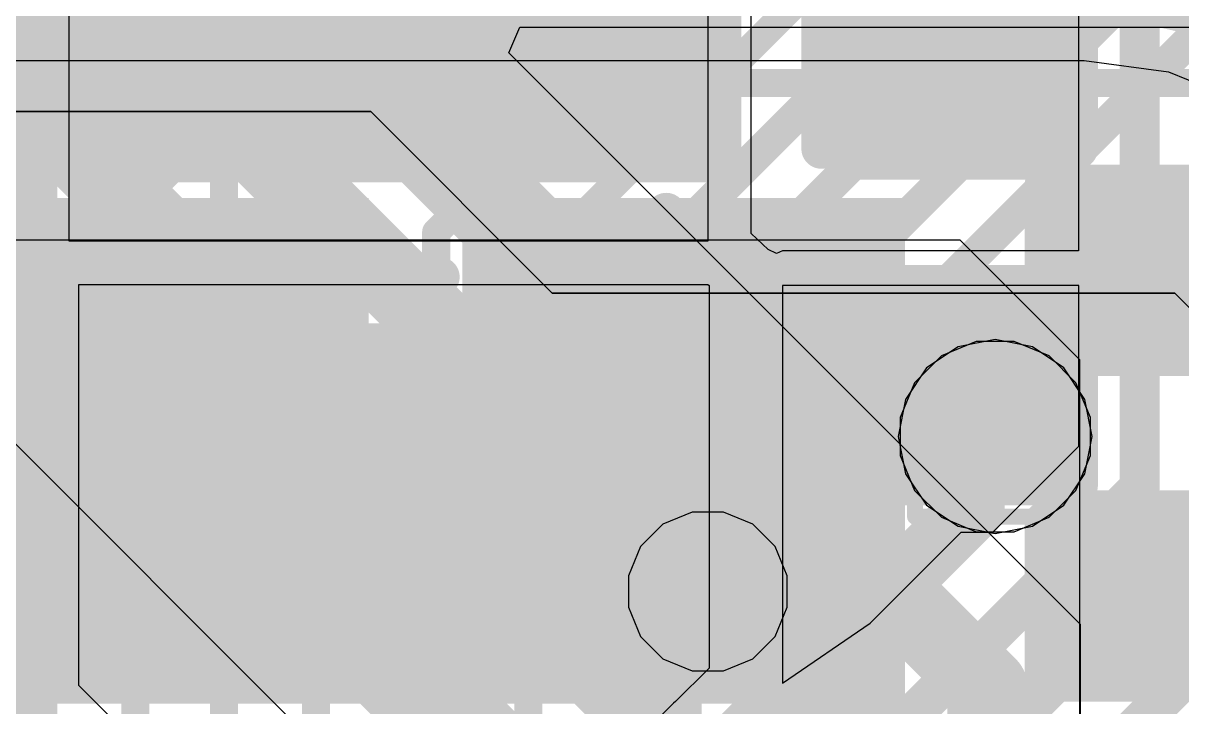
# Model space of a CAD drawing. Header units: inches. Extents: x -6 to 283, y -12 to 154.
# Drawn here: x 39.696 to 43.368, y 4.29 to 6.457 of the extents above; entities that cross this region are included whole.
import ezdxf

# ---------------------------------------------------------------- set-up
doc = ezdxf.new("R2010")
doc.units = ezdxf.units.IN
for name, color, linetype in [('Bottom Layer', 5, 'Continuous'), ('Bottom Overlay', 54, 'Continuous'), ('Bottom Paste', 16, 'Continuous'), ('Bottom Solder', 6, 'Continuous'), ('Drill Drawing', 1, 'Continuous'), ('GND-1', 16, 'Continuous'), ('GND-2', 90, 'Continuous'), ('GND-3', 216, 'Continuous'), ('GND-4', 54, 'Continuous'), ('PWR-1', 156, 'Continuous'), ('PWR-2', 130, 'Continuous'), ('Signal L1', 76, 'Continuous'), ('Signal L2', 6, 'Continuous'), ('Top Layer', 1, 'Continuous'), ('Top Overlay', 2, 'Continuous'), ('Top Paste', 8, 'Continuous'), ('Top Solder', 216, 'Continuous'), ('Via Holes', 16, 'Continuous')]:
    doc.layers.add(name, color=color, linetype=linetype)

# ---------------------------------------------------------------- blocks, each defined once
blk = doc.blocks.new('X322524MOB4SI__47')
at = {"layer": 'Top Layer'}
for points in [[(-1.8, 1.45), (-0.4, 1.45), (-0.4, 0.25), (-1.8, 0.25)], [(-1.8, -0.25), (-0.4, -0.25), (-0.4, -1.45), (-1.8, -1.45)]]:
    blk.add_hatch(color=1, dxfattribs=at).paths.add_polyline_path(points)
at = {"layer": 'Top Paste'}
for points in [[(-1.8, 1.45), (-0.4, 1.45), (-0.4, 0.25), (-1.8, 0.25)], [(-1.8, -0.25), (-0.4, -0.25), (-0.4, -1.45), (-1.8, -1.45)]]:
    blk.add_hatch(color=8, dxfattribs=at).paths.add_polyline_path(points)
at = {"layer": 'Top Solder'}
for points in [[(-1.9016, 1.5516), (-0.2984, 1.5516), (-0.2984, 0.1484), (-1.9016, 0.1484)], [(-1.9016, -0.1484), (-0.2984, -0.1484), (-0.2984, -1.5516), (-1.9016, -1.5516)]]:
    blk.add_hatch(color=216, dxfattribs=at).paths.add_polyline_path(points)
at = {"layer": 'Top Overlay'}
for points in [[(-1.651, -0.0762, 0.127, 0.127, 0), (-1.651, 0.0762, 0.127, 0.127, 0)], [(-2.1336, -1.016, 0.2, 0.2, 0), (-2.1336, -0.7112, 0.2, 0.2, 0)], [(-1.9812, -0.8636, 0.2, 0.2, 0), (-2.1336, -0.7112, 0.2, 0.2, 0)], [(-2.1336, -1.016, 0.2, 0.2, 0), (-1.9812, -0.8636, 0.2, 0.2, 0)]]:
    blk.add_lwpolyline(points, format="xyseb", dxfattribs=at)
for points in [[(-1.6827, 0.0762, 0.0635, 0.0635, 1), (-1.6193, 0.0762, 0.0635, 0.0635, 1)], [(-1.6827, -0.0762, 0.0635, 0.0635, 1), (-1.6193, -0.0762, 0.0635, 0.0635, 1)], [(-2.1836, -0.7112, 0.1, 0.1, 1), (-2.0836, -0.7112, 0.1, 0.1, 1)], [(-2.1836, -0.7112, 0.1, 0.1, 1), (-2.0836, -0.7112, 0.1, 0.1, 1)], [(-2.0312, -0.8636, 0.1, 0.1, 1), (-1.9312, -0.8636, 0.1, 0.1, 1)], [(-2.0312, -0.8636, 0.1, 0.1, 1), (-1.9312, -0.8636, 0.1, 0.1, 1)], [(-2.1836, -1.016, 0.1, 0.1, 1), (-2.0836, -1.016, 0.1, 0.1, 1)], [(-2.1836, -1.016, 0.1, 0.1, 1), (-2.0836, -1.016, 0.1, 0.1, 1)]]:
    blk.add_lwpolyline(points, format="xyseb", close=True, dxfattribs=at)
blk = doc.blocks.new('IND_0806_B_186')
at = {"layer": 'Bottom Layer'}
for points in [[(-1.325, 1), (-0.325, 1), (-0.325, -1), (-1.325, -1)], [(0.325, 1), (1.325, 1), (1.325, -1), (0.325, -1)]]:
    blk.add_hatch(color=5, dxfattribs=at).paths.add_polyline_path(points)
at = {"layer": 'Bottom Paste'}
for points in [[(-1.325, 1), (-0.325, 1), (-0.325, -1), (-1.325, -1)], [(0.325, 1), (1.325, 1), (1.325, -1), (0.325, -1)]]:
    blk.add_hatch(color=16, dxfattribs=at).paths.add_polyline_path(points)
at = {"layer": 'Bottom Solder'}
for points in [[(-1.4266, 1.1016), (-0.2234, 1.1016), (-0.2234, -1.1016), (-1.4266, -1.1016)], [(0.2234, 1.1016), (1.4266, 1.1016), (1.4266, -1.1016), (0.2234, -1.1016)]]:
    blk.add_hatch(color=6, dxfattribs=at).paths.add_polyline_path(points)
at = {"layer": 'Bottom Overlay'}
for points in [[(0.1524, 0.8636, 0.127, 0.127, 0), (-0.127, 0.8636, 0.127, 0.127, 0)], [(0.1524, -0.8636, 0.127, 0.127, 0), (-0.127, -0.8636, 0.127, 0.127, 0)]]:
    blk.add_lwpolyline(points, format="xyseb", dxfattribs=at)
for points in [[(-0.1588, 0.8636, 0.0635, 0.0635, 1), (-0.0952, 0.8636, 0.0635, 0.0635, 1)], [(0.1206, 0.8636, 0.0635, 0.0635, 1), (0.1842, 0.8636, 0.0635, 0.0635, 1)], [(-0.1588, -0.8636, 0.0635, 0.0635, 1), (-0.0952, -0.8636, 0.0635, 0.0635, 1)], [(0.1206, -0.8636, 0.0635, 0.0635, 1), (0.1842, -0.8636, 0.0635, 0.0635, 1)]]:
    blk.add_lwpolyline(points, format="xyseb", close=True, dxfattribs=at)
blk = doc.blocks.new('C___0402_357')
at = {"layer": 'Top Layer'}
for points in [[(-0.6985, -0.3175), (-0.6985, 0.3175), (-0.2413, 0.3175), (-0.2413, -0.3175)], [(0.2413, -0.3175), (0.2413, 0.3175), (0.6985, 0.3175), (0.6985, -0.3175)]]:
    blk.add_hatch(color=1, dxfattribs=at).paths.add_polyline_path(points)
at = {"layer": 'Top Paste'}
for points in [[(-0.6985, -0.3175), (-0.6985, 0.3175), (-0.2413, 0.3175), (-0.2413, -0.3175)], [(0.2413, -0.3175), (0.2413, 0.3175), (0.6985, 0.3175), (0.6985, -0.3175)]]:
    blk.add_hatch(color=8, dxfattribs=at).paths.add_polyline_path(points)
at = {"layer": 'Top Solder'}
for points in [[(-0.7585, -0.3775), (-0.7585, 0.3775), (-0.1813, 0.3775), (-0.1813, -0.3775)], [(0.1813, -0.3775), (0.1813, 0.3775), (0.7585, 0.3775), (0.7585, -0.3775)]]:
    blk.add_hatch(color=216, dxfattribs=at).paths.add_polyline_path(points)
at = {"layer": 'Top Overlay'}
for points in [[(-0.2794, 0.4064, 0.127, 0.127, 0), (-0.7874, 0.4064, 0.127, 0.127, 0)], [(-0.7874, -0.4064, 0.127, 0.127, 0), (-0.7874, 0.4064, 0.127, 0.127, 0)], [(0.7874, 0.4064, 0.127, 0.127, 0), (0.2794, 0.4064, 0.127, 0.127, 0)], [(0.7874, -0.4064, 0.127, 0.127, 0), (0.7874, 0.4064, 0.127, 0.127, 0)], [(-0.2794, -0.4064, 0.127, 0.127, 0), (-0.7874, -0.4064, 0.127, 0.127, 0)], [(0.7874, -0.4064, 0.127, 0.127, 0), (0.2794, -0.4064, 0.127, 0.127, 0)]]:
    blk.add_lwpolyline(points, format="xyseb", dxfattribs=at)
for points in [[(-0.8191, 0.4064, 0.0635, 0.0635, 1), (-0.7556, 0.4064, 0.0635, 0.0635, 1)], [(-0.8191, 0.4064, 0.0635, 0.0635, 1), (-0.7556, 0.4064, 0.0635, 0.0635, 1)], [(-0.3111, 0.4064, 0.0635, 0.0635, 1), (-0.2477, 0.4064, 0.0635, 0.0635, 1)], [(0.2477, 0.4064, 0.0635, 0.0635, 1), (0.3111, 0.4064, 0.0635, 0.0635, 1)], [(0.7556, 0.4064, 0.0635, 0.0635, 1), (0.8191, 0.4064, 0.0635, 0.0635, 1)], [(0.7556, 0.4064, 0.0635, 0.0635, 1), (0.8191, 0.4064, 0.0635, 0.0635, 1)], [(-0.8191, -0.4064, 0.0635, 0.0635, 1), (-0.7556, -0.4064, 0.0635, 0.0635, 1)], [(-0.8191, -0.4064, 0.0635, 0.0635, 1), (-0.7556, -0.4064, 0.0635, 0.0635, 1)], [(-0.3111, -0.4064, 0.0635, 0.0635, 1), (-0.2477, -0.4064, 0.0635, 0.0635, 1)], [(0.2477, -0.4064, 0.0635, 0.0635, 1), (0.3111, -0.4064, 0.0635, 0.0635, 1)], [(0.7556, -0.4064, 0.0635, 0.0635, 1), (0.8191, -0.4064, 0.0635, 0.0635, 1)], [(0.7556, -0.4064, 0.0635, 0.0635, 1), (0.8191, -0.4064, 0.0635, 0.0635, 1)]]:
    blk.add_lwpolyline(points, format="xyseb", close=True, dxfattribs=at)
blk = doc.blocks.new('C___0402_B_414')
at = {"layer": 'Bottom Layer'}
for points in [[(-0.2413, 0.3175), (-0.2413, -0.3175), (-0.6985, -0.3175), (-0.6985, 0.3175)], [(0.6985, 0.3175), (0.6985, -0.3175), (0.2413, -0.3175), (0.2413, 0.3175)]]:
    blk.add_hatch(color=5, dxfattribs=at).paths.add_polyline_path(points)
at = {"layer": 'Bottom Paste'}
for points in [[(-0.2413, 0.3175), (-0.2413, -0.3175), (-0.6985, -0.3175), (-0.6985, 0.3175)], [(0.6985, 0.3175), (0.6985, -0.3175), (0.2413, -0.3175), (0.2413, 0.3175)]]:
    blk.add_hatch(color=16, dxfattribs=at).paths.add_polyline_path(points)
at = {"layer": 'Bottom Solder'}
for points in [[(-0.1813, 0.3775), (-0.1813, -0.3775), (-0.7585, -0.3775), (-0.7585, 0.3775)], [(0.7585, 0.3775), (0.7585, -0.3775), (0.1813, -0.3775), (0.1813, 0.3775)]]:
    blk.add_hatch(color=6, dxfattribs=at).paths.add_polyline_path(points)
at = {"layer": 'Bottom Overlay'}
for points in [[(-0.2794, 0.4064, 0.127, 0.127, 0), (-0.7874, 0.4064, 0.127, 0.127, 0)], [(-0.7874, -0.4064, 0.127, 0.127, 0), (-0.7874, 0.4064, 0.127, 0.127, 0)], [(0.7874, 0.4064, 0.127, 0.127, 0), (0.2794, 0.4064, 0.127, 0.127, 0)], [(0.7874, -0.4064, 0.127, 0.127, 0), (0.7874, 0.4064, 0.127, 0.127, 0)], [(-0.2794, -0.4064, 0.127, 0.127, 0), (-0.7874, -0.4064, 0.127, 0.127, 0)], [(0.7874, -0.4064, 0.127, 0.127, 0), (0.2794, -0.4064, 0.127, 0.127, 0)]]:
    blk.add_lwpolyline(points, format="xyseb", dxfattribs=at)
for points in [[(-0.8191, 0.4064, 0.0635, 0.0635, 1), (-0.7556, 0.4064, 0.0635, 0.0635, 1)], [(-0.8191, 0.4064, 0.0635, 0.0635, 1), (-0.7556, 0.4064, 0.0635, 0.0635, 1)], [(-0.3111, 0.4064, 0.0635, 0.0635, 1), (-0.2477, 0.4064, 0.0635, 0.0635, 1)], [(0.2477, 0.4064, 0.0635, 0.0635, 1), (0.3111, 0.4064, 0.0635, 0.0635, 1)], [(0.7556, 0.4064, 0.0635, 0.0635, 1), (0.8191, 0.4064, 0.0635, 0.0635, 1)], [(0.7556, 0.4064, 0.0635, 0.0635, 1), (0.8191, 0.4064, 0.0635, 0.0635, 1)], [(-0.8191, -0.4064, 0.0635, 0.0635, 1), (-0.7556, -0.4064, 0.0635, 0.0635, 1)], [(-0.8191, -0.4064, 0.0635, 0.0635, 1), (-0.7556, -0.4064, 0.0635, 0.0635, 1)], [(-0.3111, -0.4064, 0.0635, 0.0635, 1), (-0.2477, -0.4064, 0.0635, 0.0635, 1)], [(0.2477, -0.4064, 0.0635, 0.0635, 1), (0.3111, -0.4064, 0.0635, 0.0635, 1)], [(0.7556, -0.4064, 0.0635, 0.0635, 1), (0.8191, -0.4064, 0.0635, 0.0635, 1)], [(0.7556, -0.4064, 0.0635, 0.0635, 1), (0.8191, -0.4064, 0.0635, 0.0635, 1)]]:
    blk.add_lwpolyline(points, format="xyseb", close=True, dxfattribs=at)

msp = doc.modelspace()

# ---------------------------------------------------------------- hatches: boundary and pattern name
at = {"layer": 'Bottom Layer'}
h = msp.add_hatch(color=5, dxfattribs=at)
edge = h.paths.add_edge_path()
edge.add_arc((42.7766, 5.1463), 0.2, 0, 360)
at = {"layer": 'GND-1'}
h = msp.add_hatch(color=16, dxfattribs=at)
edge = h.paths.add_edge_path()
edge.add_arc((42.7766, 5.1463), 0.2, 0, 360)
h = msp.add_hatch(color=16, dxfattribs=at)
edge = h.paths.add_edge_path()
edge.add_arc((41.8655, 4.6552), 0.15, 0, 360)
at = {"layer": 'GND-2'}
h = msp.add_hatch(color=90, dxfattribs=at)
edge = h.paths.add_edge_path()
edge.add_arc((42.7766, 5.1463), 0.2, 0, 360)
at = {"layer": 'GND-3'}
h = msp.add_hatch(color=216, dxfattribs=at)
edge = h.paths.add_edge_path()
edge.add_arc((42.7766, 5.1463), 0.2, 0, 360)
at = {"layer": 'GND-4'}
h = msp.add_hatch(color=54, dxfattribs=at)
edge = h.paths.add_edge_path()
edge.add_arc((42.7766, 5.1463), 0.2, 0, 360)
at = {"layer": 'PWR-1'}
h = msp.add_hatch(color=156, dxfattribs=at)
edge = h.paths.add_edge_path()
edge.add_arc((42.7766, 5.1463), 0.2, 0, 360)
at = {"layer": 'PWR-2'}
h = msp.add_hatch(color=130, dxfattribs=at)
edge = h.paths.add_edge_path()
edge.add_arc((42.7766, 5.1463), 0.2, 0, 360)
at = {"layer": 'Signal L1'}
h = msp.add_hatch(color=76, dxfattribs=at)
edge = h.paths.add_edge_path()
edge.add_arc((42.7766, 5.1463), 0.2, 0, 360)
h = msp.add_hatch(color=76, dxfattribs=at)
edge = h.paths.add_edge_path()
edge.add_arc((41.8655, 4.6552), 0.15, 0, 360)
at = {"layer": 'Signal L2'}
h = msp.add_hatch(color=6, dxfattribs=at)
edge = h.paths.add_edge_path()
edge.add_arc((42.7766, 5.1463), 0.2, 0, 360)
at = {"layer": 'Top Layer'}
h = msp.add_hatch(color=1, dxfattribs=at)
edge = h.paths.add_edge_path()
edge.add_arc((42.7766, 5.1463), 0.2, 0, 360)
h = msp.add_hatch(color=1, dxfattribs=at)
edge = h.paths.add_edge_path()
edge.add_arc((41.8655, 4.6552), 0.15, 0, 360)
at = {"layer": 'Via Holes'}
h = msp.add_hatch(color=7, dxfattribs=at)
edge = h.paths.add_edge_path()
edge.add_arc((42.7766, 5.1463), 0.1, 0, 360)
h = msp.add_hatch(color=7, dxfattribs=at)
edge = h.paths.add_edge_path()
edge.add_arc((41.8655, 4.6552), 0.075, 0, 360)

# ---------------------------------------------------------------- linework, layer by layer
at = {"layer": 'Bottom Layer'}
for p, q in [((43.04, 7.507), (43.04, 5.7349)), ((39.8418, 5.7655), (39.8418, 7.3469)), ((41.8655, 7.0901), (41.8655, 5.7655)), ((42.003, 5.79), (42.003, 7.0901)), ((42.057, 5.7396), (42.003, 5.79)), ((41.8655, 5.7655), (39.8418, 5.7655)), ((42.0833, 5.727), (42.057, 5.7396)), ((42.1024, 5.7349), (42.0833, 5.727)), ((43.04, 5.7349), (42.1024, 5.7349)), ((39.8721, 4.3574), (39.8721, 5.628)), ((39.8721, 5.628), (41.8655, 5.628)), ((41.8655, 5.628), (41.87, 5.625)), ((41.87, 5.625), (41.87, 4.4128)), ((43.0415, 5.625), (42.1024, 5.625)), ((42.1024, 5.625), (42.1024, 4.3644)), ((43.0415, 5.1156), (43.0415, 5.625)), ((42.7692, 4.8432), (43.0415, 5.1156)), ((42.3804, 4.5553), (42.6684, 4.8433)), ((42.6684, 4.8433), (42.7692, 4.8432)), ((42.1024, 4.3644), (42.3804, 4.5553)), ((41.87, 4.4128), (41.7634, 4.3061)), ((40.1184, 4.111), (39.8721, 4.3574)), ((41.7564, 4.3015), (41.3374, 3.8825)), ((41.7634, 4.3061), (41.7564, 4.3015))]:
    msp.add_line(p, q, dxfattribs=at)
for points in [[(43.2342, 4.9848, 0.127, 0.127, 0), (43.2342, 7.5874, 0.127, 0.127, 0)], [(39.6413, 4.181, 0.1778, 0.1778, 0), (39.6413, 7.2706, 0.1778, 0.1778, 0)], [(42.632, 6.2491, 0.381, 0.381, 0), (42.632, 7.0568, 0.381, 0.381, 0)], [(42.632, 5.3093, 0.2032, 0.2032, 0), (42.7367, 5.2046, 0.2032, 0.2032, 0)], [(42.705, 5.1729, 0.2032, 0.2032, 0), (42.7367, 5.2046, 0.2032, 0.2032, 0)], [(42.705, 4.9181, 0.2032, 0.2032, 0), (42.705, 5.1729, 0.2032, 0.2032, 0)], [(42.8181, 4.5687, 0.127, 0.127, 0), (43.2342, 4.9848, 0.127, 0.127, 0)], [(41.9235, 4.1367, 0.2032, 0.2032, 0), (42.705, 4.9181, 0.2032, 0.2032, 0)], [(42.2487, 3.6499, 0.127, 0.127, 0), (43.5524, 4.9535, 0.127, 0.127, 0)], [(43.1467, 4.1516, 0.127, 0.127, 0), (43.9017, 4.9066, 0.127, 0.127, 0)], [(41.8987, 3.6493, 0.127, 0.127, 0), (42.8181, 4.5687, 0.127, 0.127, 0)]]:
    msp.add_lwpolyline(points, format="xyseb", dxfattribs=at)
for points in [[(42.5367, 6.2491, 0.1905, 0.1905, 1), (42.7272, 6.2491, 0.1905, 0.1905, 1)], [(42.5812, 5.3093, 0.1016, 0.1016, 1), (42.6828, 5.3093, 0.1016, 0.1016, 1)], [(42.6859, 5.2046, 0.1016, 0.1016, 1), (42.7875, 5.2046, 0.1016, 0.1016, 1)], [(42.6859, 5.2046, 0.1016, 0.1016, 1), (42.7875, 5.2046, 0.1016, 0.1016, 1)], [(42.6542, 5.1729, 0.1016, 0.1016, 1), (42.7558, 5.1729, 0.1016, 0.1016, 1)], [(42.6542, 5.1729, 0.1016, 0.1016, 1), (42.7558, 5.1729, 0.1016, 0.1016, 1)], [(43.2025, 4.9848, 0.0635, 0.0635, 1), (43.266, 4.9848, 0.0635, 0.0635, 1)], [(43.2025, 4.9848, 0.0635, 0.0635, 1), (43.266, 4.9848, 0.0635, 0.0635, 1)], [(42.6542, 4.9181, 0.1016, 0.1016, 1), (42.7558, 4.9181, 0.1016, 0.1016, 1)], [(42.6542, 4.9181, 0.1016, 0.1016, 1), (42.7558, 4.9181, 0.1016, 0.1016, 1)], [(42.7864, 4.5687, 0.0635, 0.0635, 1), (42.8499, 4.5687, 0.0635, 0.0635, 1)], [(42.7864, 4.5687, 0.0635, 0.0635, 1), (42.8499, 4.5687, 0.0635, 0.0635, 1)]]:
    msp.add_lwpolyline(points, format="xyseb", close=True, dxfattribs=at)
at = {"layer": 'Drill Drawing'}
for points in [[(42.5226, 5.4003, 0.0508, 0.0508, 0), (43.0306, 5.4003, 0.0508, 0.0508, 0)], [(42.5226, 4.8923, 0.0508, 0.0508, 0), (42.5226, 5.4003, 0.0508, 0.0508, 0)], [(43.0306, 4.8923, 0.0508, 0.0508, 0), (43.0306, 5.4003, 0.0508, 0.0508, 0)], [(41.6115, 4.9092, 0.0508, 0.0508, 0), (42.1195, 4.9092, 0.0508, 0.0508, 0)], [(41.6115, 4.9092, 0.0508, 0.0508, 0), (41.8655, 4.4012, 0.0508, 0.0508, 0)], [(41.8655, 4.4012, 0.0508, 0.0508, 0), (42.1195, 4.9092, 0.0508, 0.0508, 0)], [(42.5226, 4.8923, 0.0508, 0.0508, 0), (43.0306, 4.8923, 0.0508, 0.0508, 0)]]:
    msp.add_lwpolyline(points, format="xyseb", dxfattribs=at)
for points in [[(42.5099, 5.4003, 0.0254, 0.0254, 1), (42.5353, 5.4003, 0.0254, 0.0254, 1)], [(42.5099, 5.4003, 0.0254, 0.0254, 1), (42.5353, 5.4003, 0.0254, 0.0254, 1)], [(43.0179, 5.4003, 0.0254, 0.0254, 1), (43.0433, 5.4003, 0.0254, 0.0254, 1)], [(43.0179, 5.4003, 0.0254, 0.0254, 1), (43.0433, 5.4003, 0.0254, 0.0254, 1)], [(41.5988, 4.9092, 0.0254, 0.0254, 1), (41.6242, 4.9092, 0.0254, 0.0254, 1)], [(41.5988, 4.9092, 0.0254, 0.0254, 1), (41.6242, 4.9092, 0.0254, 0.0254, 1)], [(42.1068, 4.9092, 0.0254, 0.0254, 1), (42.1322, 4.9092, 0.0254, 0.0254, 1)], [(42.1068, 4.9092, 0.0254, 0.0254, 1), (42.1322, 4.9092, 0.0254, 0.0254, 1)], [(42.5099, 4.8923, 0.0254, 0.0254, 1), (42.5353, 4.8923, 0.0254, 0.0254, 1)], [(42.5099, 4.8923, 0.0254, 0.0254, 1), (42.5353, 4.8923, 0.0254, 0.0254, 1)], [(43.0179, 4.8923, 0.0254, 0.0254, 1), (43.0433, 4.8923, 0.0254, 0.0254, 1)], [(43.0179, 4.8923, 0.0254, 0.0254, 1), (43.0433, 4.8923, 0.0254, 0.0254, 1)], [(41.8528, 4.4012, 0.0254, 0.0254, 1), (41.8782, 4.4012, 0.0254, 0.0254, 1)], [(41.8528, 4.4012, 0.0254, 0.0254, 1), (41.8782, 4.4012, 0.0254, 0.0254, 1)]]:
    msp.add_lwpolyline(points, format="xyseb", close=True, dxfattribs=at)
at = {"layer": 'GND-1'}
for p, q in [((42.7166, 5.4479), (42.6057, 5.402)), ((42.8366, 5.4479), (42.7166, 5.4479)), ((42.9474, 5.402), (42.8366, 5.4479)), ((42.6057, 5.402), (42.5209, 5.3171)), ((43.0323, 5.3171), (42.9474, 5.402)), ((42.5209, 5.3171), (42.475, 5.2063)), ((43.0782, 5.2063), (43.0323, 5.3171)), ((42.475, 5.2063), (42.475, 5.0863)), ((43.0782, 5.0863), (43.0782, 5.2063)), ((42.475, 5.0863), (42.5209, 4.9755)), ((43.0323, 4.9755), (43.0782, 5.0863)), ((42.5209, 4.9755), (42.6057, 4.8906)), ((42.9474, 4.8906), (43.0323, 4.9755)), ((42.6057, 4.8906), (42.7166, 4.8447)), ((42.8366, 4.8447), (42.9474, 4.8906)), ((42.7166, 4.8447), (42.8366, 4.8447))]:
    msp.add_line(p, q, dxfattribs=at)
at = {"layer": 'GND-2'}
for p, q in [((42.7166, 5.4479), (42.6057, 5.402)), ((42.8366, 5.4479), (42.7166, 5.4479)), ((42.9474, 5.402), (42.8366, 5.4479)), ((42.6057, 5.402), (42.5209, 5.3171)), ((43.0323, 5.3171), (42.9474, 5.402)), ((42.5209, 5.3171), (42.475, 5.2063)), ((43.0782, 5.2063), (43.0323, 5.3171)), ((42.475, 5.2063), (42.475, 5.0863)), ((43.0782, 5.0863), (43.0782, 5.2063)), ((42.475, 5.0863), (42.5209, 4.9755)), ((43.0323, 4.9755), (43.0782, 5.0863)), ((42.5209, 4.9755), (42.6057, 4.8906)), ((42.9474, 4.8906), (43.0323, 4.9755)), ((42.6057, 4.8906), (42.7166, 4.8447)), ((42.8366, 4.8447), (42.9474, 4.8906)), ((42.7166, 4.8447), (42.8366, 4.8447))]:
    msp.add_line(p, q, dxfattribs=at)
at = {"layer": 'GND-3'}
for p, q in [((42.7166, 5.4479), (42.6057, 5.402)), ((42.8366, 5.4479), (42.7166, 5.4479)), ((42.9474, 5.402), (42.8366, 5.4479)), ((42.6057, 5.402), (42.5209, 5.3171)), ((43.0323, 5.3171), (42.9474, 5.402)), ((42.5209, 5.3171), (42.475, 5.2063)), ((43.0782, 5.2063), (43.0323, 5.3171)), ((42.475, 5.2063), (42.475, 5.0863)), ((43.0782, 5.0863), (43.0782, 5.2063)), ((42.475, 5.0863), (42.5209, 4.9755)), ((43.0323, 4.9755), (43.0782, 5.0863)), ((42.5209, 4.9755), (42.6057, 4.8906)), ((42.9474, 4.8906), (43.0323, 4.9755)), ((42.6057, 4.8906), (42.7166, 4.8447)), ((42.8366, 4.8447), (42.9474, 4.8906)), ((42.7166, 4.8447), (42.8366, 4.8447))]:
    msp.add_line(p, q, dxfattribs=at)
at = {"layer": 'GND-4'}
for p, q in [((42.7166, 5.4479), (42.6057, 5.402)), ((42.8366, 5.4479), (42.7166, 5.4479)), ((42.9474, 5.402), (42.8366, 5.4479)), ((42.6057, 5.402), (42.5209, 5.3171)), ((43.0323, 5.3171), (42.9474, 5.402)), ((42.5209, 5.3171), (42.475, 5.2063)), ((43.0782, 5.2063), (43.0323, 5.3171)), ((42.475, 5.2063), (42.475, 5.0863)), ((43.0782, 5.0863), (43.0782, 5.2063)), ((42.475, 5.0863), (42.5209, 4.9755)), ((43.0323, 4.9755), (43.0782, 5.0863)), ((42.5209, 4.9755), (42.6057, 4.8906)), ((42.9474, 4.8906), (43.0323, 4.9755)), ((42.6057, 4.8906), (42.7166, 4.8447)), ((42.8366, 4.8447), (42.9474, 4.8906)), ((42.7166, 4.8447), (42.8366, 4.8447))]:
    msp.add_line(p, q, dxfattribs=at)
at = {"layer": 'PWR-1'}
for p, q in [((42.7766, 5.4538), (42.6589, 5.4304)), ((42.8943, 5.4304), (42.7766, 5.4538)), ((42.6589, 5.4304), (42.5591, 5.3637)), ((42.994, 5.3637), (42.8943, 5.4304)), ((42.5591, 5.3637), (42.4925, 5.264)), ((43.0607, 5.264), (42.994, 5.3637)), ((42.4925, 5.264), (42.4691, 5.1463)), ((43.0841, 5.1463), (43.0607, 5.264)), ((42.4691, 5.1463), (42.4925, 5.0286)), ((43.0607, 5.0286), (43.0841, 5.1463)), ((42.4925, 5.0286), (42.5591, 4.9289)), ((42.994, 4.9289), (43.0607, 5.0286)), ((42.5591, 4.9289), (42.6589, 4.8622)), ((42.8943, 4.8622), (42.994, 4.9289)), ((42.6589, 4.8622), (42.7766, 4.8388)), ((42.7766, 4.8388), (42.8943, 4.8622))]:
    msp.add_line(p, q, dxfattribs=at)
at = {"layer": 'PWR-2'}
for p, q in [((36.3945, 8.3994), (41.0961, 3.6977)), ((41.2353, 6.3624), (41.2693, 6.4445)), ((41.2693, 6.4445), (43.6824, 6.4445)), ((42.016, 5.5816), (41.2353, 6.3624)), ((42.7383, 4.8594), (42.016, 5.5816)), ((43.0468, 4.5509), (42.7383, 4.8594)), ((43.0468, 1.3627), (43.0468, 4.5509))]:
    msp.add_line(p, q, dxfattribs=at)
for points in [[(38.1253, 8.9783, 0.254, 0.254, 0), (42.7521, 4.3515, 0.254, 0.254, 0)], [(37.6696, 8.8403, 0.254, 0.254, 0), (42.357, 4.1529, 0.254, 0.254, 0)], [(37.2543, 8.6676, 0.254, 0.254, 0), (41.9367, 3.9852, 0.254, 0.254, 0)], [(36.798, 8.5509, 0.254, 0.254, 0), (41.5028, 3.8461, 0.254, 0.254, 0)], [(42.7521, 1.2525, 0.254, 0.254, 0), (42.7521, 4.3515, 0.254, 0.254, 0)]]:
    msp.add_lwpolyline(points, format="xyseb", dxfattribs=at)
msp.add_lwpolyline([(42.6886, 4.3515, 0.127, 0.127, 1), (42.8156, 4.3515, 0.127, 0.127, 1)], format="xyseb", close=True, dxfattribs=at)
msp.add_lwpolyline([(42.6886, 4.3515, 0.127, 0.127, 1), (42.8156, 4.3515, 0.127, 0.127, 1)], format="xyseb", close=True, dxfattribs=at)
at = {"layer": 'Signal L1'}
for p, q in [((36.2787, 5.7703), (42.664, 5.7703)), ((42.664, 5.7703), (43.0432, 5.3911)), ((43.0432, 5.3911), (43.0432, 3.7314)), ((41.8155, 4.9068), (41.723, 4.8685)), ((41.9155, 4.9068), (41.8155, 4.9068)), ((42.008, 4.8685), (41.9155, 4.9068)), ((41.723, 4.8685), (41.6522, 4.7977)), ((42.0788, 4.7977), (42.008, 4.8685)), ((41.6522, 4.7977), (41.6139, 4.7052)), ((42.1171, 4.7052), (42.0788, 4.7977)), ((41.6139, 4.7052), (41.6139, 4.6051)), ((42.1171, 4.6051), (42.1171, 4.7052)), ((41.6139, 4.6051), (41.6522, 4.5127)), ((42.0788, 4.5127), (42.1171, 4.6051)), ((41.6522, 4.5127), (41.723, 4.4419)), ((42.008, 4.4419), (42.0788, 4.5127)), ((41.723, 4.4419), (41.8155, 4.4036)), ((41.9155, 4.4036), (42.008, 4.4419)), ((41.8155, 4.4036), (41.9155, 4.4036))]:
    msp.add_line(p, q, dxfattribs=at)
for points in [[(34.3792, 6.2668, 0.0889, 0.0889, 0), (43.4298, 6.2668, 0.0889, 0.0889, 0)], [(36.4438, 5.5275, 0.254, 0.254, 0), (40.3944, 5.5275, 0.254, 0.254, 0)], [(40.3944, 5.5275, 0.254, 0.254, 0), (40.8645, 5.0574, 0.254, 0.254, 0)], [(40.8645, 5.0574, 0.254, 0.254, 0), (42.7893, 5.0574, 0.254, 0.254, 0)]]:
    msp.add_lwpolyline(points, format="xyseb", dxfattribs=at)
for points in [[(40.3309, 5.5275, 0.127, 0.127, 1), (40.4579, 5.5275, 0.127, 0.127, 1)], [(40.3309, 5.5275, 0.127, 0.127, 1), (40.4579, 5.5275, 0.127, 0.127, 1)], [(40.801, 5.0574, 0.127, 0.127, 1), (40.928, 5.0574, 0.127, 0.127, 1)], [(40.801, 5.0574, 0.127, 0.127, 1), (40.928, 5.0574, 0.127, 0.127, 1)], [(42.7258, 5.0574, 0.127, 0.127, 1), (42.8528, 5.0574, 0.127, 0.127, 1)]]:
    msp.add_lwpolyline(points, format="xyseb", close=True, dxfattribs=at)
at = {"layer": 'Signal L2'}
for points in [[(41.5363, 5.5546, 0.1041, 0.1041, 0), (46.2134, 10.2317, 0.1041, 0.1041, 0)], [(41.7936, 5.479, 0.1041, 0.1041, 0), (46.4647, 10.15, 0.1041, 0.1041, 0)], [(42.0536, 5.402, 0.1041, 0.1041, 0), (46.7054, 10.0539, 0.1041, 0.1041, 0)], [(41.0045, 5.7942, 0.0889, 0.0889, 0), (44.679, 9.4687, 0.0889, 0.0889, 0)], [(41.2966, 5.6732, 0.0889, 0.0889, 0), (44.9711, 9.3477, 0.0889, 0.0889, 0)], [(42.3157, 5.3251, 0.1041, 0.1041, 0), (46.1858, 9.1952, 0.1041, 0.1041, 0)], [(39.7593, -0.5109, 0.0889, 0.0889, 0), (39.7593, 7.0837, 0.0889, 0.0889, 0)], [(40.0514, -0.3899, 0.0889, 0.0889, 0), (40.0514, 6.9627, 0.0889, 0.0889, 0)], [(40.3318, -0.2184, 0.0889, 0.0889, 0), (40.3318, 6.8738, 0.0889, 0.0889, 0)], [(40.6239, -0.0974, 0.0889, 0.0889, 0), (40.6239, 6.7528, 0.0889, 0.0889, 0)], [(41.0045, 3.5812, 0.0889, 0.0889, 0), (41.0045, 5.7942, 0.0889, 0.0889, 0)], [(41.2966, 3.7021, 0.0889, 0.0889, 0), (41.2966, 5.6732, 0.0889, 0.0889, 0)], [(41.5363, 4.0084, 0.1041, 0.1041, 0), (41.5363, 5.5546, 0.1041, 0.1041, 0)], [(41.7936, 4.1433, 0.1041, 0.1041, 0), (41.7936, 5.479, 0.1041, 0.1041, 0)], [(42.0536, 4.2693, 0.1041, 0.1041, 0), (42.0536, 5.402, 0.1041, 0.1041, 0)], [(42.3157, 4.3748, 0.1041, 0.1041, 0), (42.3157, 5.3251, 0.1041, 0.1041, 0)], [(42.3157, 4.3748, 0.1041, 0.1041, 0), (42.5682, 4.1223, 0.1041, 0.1041, 0)], [(42.0536, 4.2693, 0.1041, 0.1041, 0), (42.4887, 3.8342, 0.1041, 0.1041, 0)]]:
    msp.add_lwpolyline(points, format="xyseb", dxfattribs=at)
for points in [[(40.9823, 5.7942, 0.0445, 0.0445, 1), (41.0267, 5.7942, 0.0445, 0.0445, 1)], [(40.9823, 5.7942, 0.0445, 0.0445, 1), (41.0267, 5.7942, 0.0445, 0.0445, 1)], [(41.2744, 5.6732, 0.0445, 0.0445, 1), (41.3188, 5.6732, 0.0445, 0.0445, 1)], [(41.2744, 5.6732, 0.0445, 0.0445, 1), (41.3188, 5.6732, 0.0445, 0.0445, 1)], [(41.5103, 5.5546, 0.0521, 0.0521, 1), (41.5623, 5.5546, 0.0521, 0.0521, 1)], [(41.5103, 5.5546, 0.0521, 0.0521, 1), (41.5623, 5.5546, 0.0521, 0.0521, 1)], [(41.7676, 5.479, 0.0521, 0.0521, 1), (41.8197, 5.479, 0.0521, 0.0521, 1)], [(41.7676, 5.479, 0.0521, 0.0521, 1), (41.8197, 5.479, 0.0521, 0.0521, 1)], [(42.0275, 5.402, 0.0521, 0.0521, 1), (42.0796, 5.402, 0.0521, 0.0521, 1)], [(42.0275, 5.402, 0.0521, 0.0521, 1), (42.0796, 5.402, 0.0521, 0.0521, 1)], [(42.2897, 5.3251, 0.0521, 0.0521, 1), (42.3417, 5.3251, 0.0521, 0.0521, 1)], [(42.2897, 5.3251, 0.0521, 0.0521, 1), (42.3417, 5.3251, 0.0521, 0.0521, 1)], [(42.2897, 4.3748, 0.0521, 0.0521, 1), (42.3417, 4.3748, 0.0521, 0.0521, 1)], [(42.2897, 4.3748, 0.0521, 0.0521, 1), (42.3417, 4.3748, 0.0521, 0.0521, 1)], [(42.0275, 4.2693, 0.0521, 0.0521, 1), (42.0796, 4.2693, 0.0521, 0.0521, 1)], [(42.0275, 4.2693, 0.0521, 0.0521, 1), (42.0796, 4.2693, 0.0521, 0.0521, 1)]]:
    msp.add_lwpolyline(points, format="xyseb", close=True, dxfattribs=at)
at = {"layer": 'Top Layer'}
for p, q in [((39.2212, 6.3384), (41.3653, 6.3384)), ((41.3653, 6.3384), (42.7353, 6.3383)), ((42.7353, 6.3383), (43.0582, 6.3383)), ((43.0582, 6.3383), (43.0582, 6.338)), ((43.0582, 6.338), (43.3261, 6.3027)), ((43.3261, 6.3027), (43.5757, 6.1993)), ((39.3632, 6.1764), (40.7975, 6.1764)), ((40.7975, 6.1764), (39.3632, 6.1764)), ((40.7975, 6.1764), (41.3725, 5.6014)), ((41.3725, 5.6014), (40.7975, 6.1764)), ((41.3725, 5.6014), (43.3453, 5.6014)), ((43.3453, 5.6014), (41.3725, 5.6014)), ((43.3453, 5.6014), (43.8799, 5.0668)), ((43.8799, 5.0668), (43.3453, 5.6014))]:
    msp.add_line(p, q, dxfattribs=at)
for points in [[(43.2067, 6.7248, 0.1016, 0.1016, -0.198834), (44.5088, 6.1853, 0.1016, 0.1016, 0)], [(43.0582, 6.5196, 0.1016, 0.1016, -0.198913), (43.9185, 6.1633, 0.1016, 0.1016, 0)], [(39.4059, 6.1293, 0.1778, 0.1778, 0), (40.8446, 6.1293, 0.1778, 0.1778, 0)], [(40.8446, 6.1293, 0.1778, 0.1778, 0), (41.2616, 5.7123, 0.1778, 0.1778, 0)], [(41.2616, 5.7123, 0.1778, 0.1778, 0), (41.2782, 5.7123, 0.1778, 0.1778, 0)], [(41.2782, 5.7123, 0.1778, 0.1778, 0), (41.3461, 5.6444, 0.1778, 0.1778, 0)], [(41.3925, 5.6742, 0.254, 0.254, 0), (41.5473, 5.5194, 0.254, 0.254, 0)], [(41.3461, 5.6278, 0.1778, 0.1778, 0), (41.3461, 5.6444, 0.1778, 0.1778, 0)], [(41.6378, 5.6014, 0.254, 0.254, 0), (41.8655, 5.6014, 0.254, 0.254, 0)], [(43.238, 5.6014, 0.254, 0.254, 0), (43.3269, 5.6014, 0.254, 0.254, 0)], [(43.3065, 5.6403, 0.1041, 0.1041, 0), (43.8799, 5.0668, 0.1041, 0.1041, 0)], [(41.7893, 5.1012, 0.1778, 0.1778, 0), (42.2895, 5.6014, 0.1778, 0.1778, 0)], [(42.2895, 5.6014, 0.1778, 0.1778, 0), (43.2773, 5.6014, 0.1778, 0.1778, 0)], [(41.5473, 5.5194, 0.254, 0.254, 0), (41.5558, 5.5194, 0.254, 0.254, 0)], [(41.5558, 5.5194, 0.254, 0.254, 0), (41.8655, 5.2097, 0.254, 0.254, 0)], [(41.8655, 5.1012, 0.254, 0.254, 0), (41.8655, 5.2097, 0.254, 0.254, 0)], [(40.1154, 5.0328, 0.1194, 0.1194, 0), (41.1551, 3.9931, 0.1194, 0.1194, 0)], [(43.3396, 4.687, 0.1194, 0.1194, 0), (43.4285, 4.687, 0.1194, 0.1194, 0)], [(43.1491, 4.6616, 0.1194, 0.1194, 0), (43.238, 4.6616, 0.1194, 0.1194, 0)], [(42.5756, 3.9931, 0.1194, 0.1194, 0), (43.104, 4.5215, 0.1194, 0.1194, 0)], [(43.104, 4.5215, 0.1194, 0.1194, 0), (43.104, 4.5218, 0.1194, 0.1194, 0)]]:
    msp.add_lwpolyline(points, format="xyseb", dxfattribs=at)
for points in [[(40.8001, 6.1293, 0.0889, 0.0889, 1), (40.889, 6.1293, 0.0889, 0.0889, 1)], [(40.8001, 6.1293, 0.0889, 0.0889, 1), (40.889, 6.1293, 0.0889, 0.0889, 1)], [(41.2171, 5.7123, 0.0889, 0.0889, 1), (41.306, 5.7123, 0.0889, 0.0889, 1)], [(41.2171, 5.7123, 0.0889, 0.0889, 1), (41.306, 5.7123, 0.0889, 0.0889, 1)], [(41.2337, 5.7123, 0.0889, 0.0889, 1), (41.3226, 5.7123, 0.0889, 0.0889, 1)], [(41.2337, 5.7123, 0.0889, 0.0889, 1), (41.3226, 5.7123, 0.0889, 0.0889, 1)], [(41.329, 5.6742, 0.127, 0.127, 1), (41.456, 5.6742, 0.127, 0.127, 1)], [(41.3016, 5.6444, 0.0889, 0.0889, 1), (41.3905, 5.6444, 0.0889, 0.0889, 1)], [(41.3016, 5.6444, 0.0889, 0.0889, 1), (41.3905, 5.6444, 0.0889, 0.0889, 1)], [(41.3016, 5.6278, 0.0889, 0.0889, 1), (41.3905, 5.6278, 0.0889, 0.0889, 1)], [(41.5743, 5.6014, 0.127, 0.127, 1), (41.7013, 5.6014, 0.127, 0.127, 1)], [(41.802, 5.6014, 0.127, 0.127, 1), (41.929, 5.6014, 0.127, 0.127, 1)], [(43.1745, 5.6014, 0.127, 0.127, 1), (43.3015, 5.6014, 0.127, 0.127, 1)], [(43.2634, 5.6014, 0.127, 0.127, 1), (43.3904, 5.6014, 0.127, 0.127, 1)], [(43.2804, 5.6403, 0.0521, 0.0521, 1), (43.3325, 5.6403, 0.0521, 0.0521, 1)], [(42.245, 5.6014, 0.0889, 0.0889, 1), (42.3339, 5.6014, 0.0889, 0.0889, 1)], [(42.245, 5.6014, 0.0889, 0.0889, 1), (42.3339, 5.6014, 0.0889, 0.0889, 1)], [(43.2328, 5.6014, 0.0889, 0.0889, 1), (43.3217, 5.6014, 0.0889, 0.0889, 1)], [(41.4838, 5.5194, 0.127, 0.127, 1), (41.6108, 5.5194, 0.127, 0.127, 1)], [(41.4838, 5.5194, 0.127, 0.127, 1), (41.6108, 5.5194, 0.127, 0.127, 1)], [(41.4923, 5.5194, 0.127, 0.127, 1), (41.6193, 5.5194, 0.127, 0.127, 1)], [(41.4923, 5.5194, 0.127, 0.127, 1), (41.6193, 5.5194, 0.127, 0.127, 1)], [(41.802, 5.2097, 0.127, 0.127, 1), (41.929, 5.2097, 0.127, 0.127, 1)], [(41.802, 5.2097, 0.127, 0.127, 1), (41.929, 5.2097, 0.127, 0.127, 1)], [(41.802, 5.1012, 0.127, 0.127, 1), (41.929, 5.1012, 0.127, 0.127, 1)], [(41.7448, 5.1012, 0.0889, 0.0889, 1), (41.8337, 5.1012, 0.0889, 0.0889, 1)], [(40.0856, 5.0328, 0.0597, 0.0597, 1), (40.1453, 5.0328, 0.0597, 0.0597, 1)], [(43.3098, 4.687, 0.0597, 0.0597, 1), (43.3694, 4.687, 0.0597, 0.0597, 1)], [(43.1193, 4.6616, 0.0597, 0.0597, 1), (43.1789, 4.6616, 0.0597, 0.0597, 1)], [(43.2082, 4.6616, 0.0597, 0.0597, 1), (43.2678, 4.6616, 0.0597, 0.0597, 1)], [(43.0742, 4.5218, 0.0597, 0.0597, 1), (43.1338, 4.5218, 0.0597, 0.0597, 1)], [(43.0742, 4.5215, 0.0597, 0.0597, 1), (43.1338, 4.5215, 0.0597, 0.0597, 1)], [(43.0742, 4.5215, 0.0597, 0.0597, 1), (43.1338, 4.5215, 0.0597, 0.0597, 1)]]:
    msp.add_lwpolyline(points, format="xyseb", close=True, dxfattribs=at)

# ---------------------------------------------------------------- block references
at = {"rotation": 270}
for name, p in [('IND_0806_B_186', (40.87, 5.7284)), ('C___0402_B_414', (42.632, 5.7792)), ('X322524MOB4SI__47', (40.9393, 4.0012)), ('C___0402_357', (43.3396, 5.1569))]:
    msp.add_blockref(name, p, dxfattribs=at)

doc.saveas('drawing.dxf')
